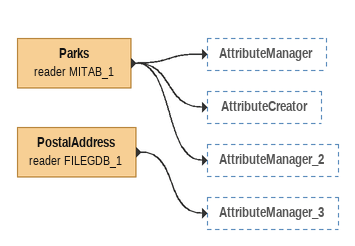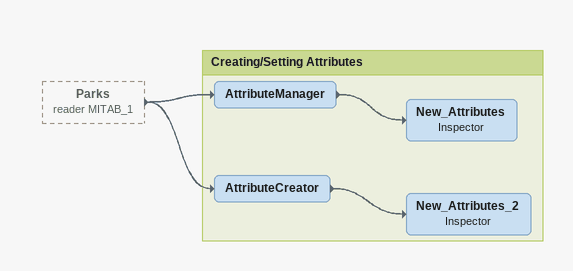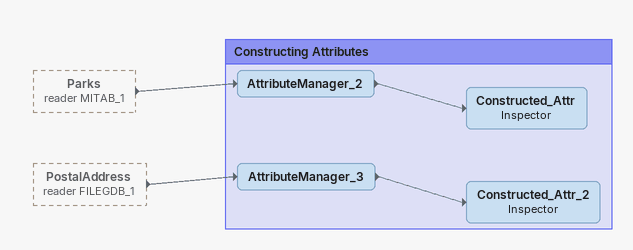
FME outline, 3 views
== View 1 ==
Parks (reader MITAB_1)
    -> AttributeManager
    -> AttributeCreator
    -> AttributeManager_2
PostalAddress (reader FILEGDB_1)
    -> AttributeManager_3

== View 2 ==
Parks (reader MITAB_1) [outside]
    -> AttributeManager
    -> AttributeCreator

Bookmark: Creating/Setting Attributes
AttributeManager
    -> New_Attributes
New_Attributes: Inspector
AttributeCreator
    -> New_Attributes_2
New_Attributes_2: Inspector

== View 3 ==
Parks (reader MITAB_1) [outside]
    -> AttributeManager_2
PostalAddress (reader FILEGDB_1) [outside]
    -> AttributeManager_3

Bookmark: Constructing Attributes
AttributeManager_2
    -> Constructed_Attr
Constructed_Attr: Inspector
AttributeManager_3
    -> Constructed_Attr_2
Constructed_Attr_2: Inspector
